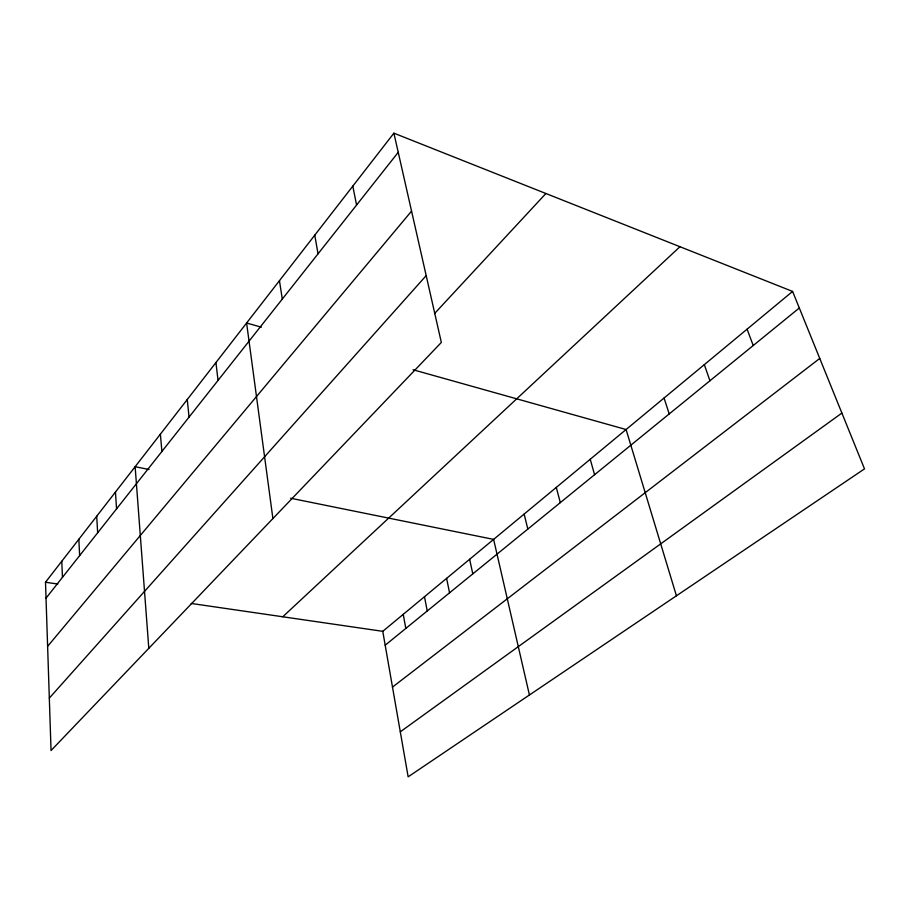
<?xml version="1.0" encoding="UTF-8"?>
<svg xmlns="http://www.w3.org/2000/svg" width="910" height="910" viewBox="0 0 910 910"><rect width="100%" height="100%" fill="white"/><g stroke="black" fill="none" stroke-linecap="round" stroke-linejoin="round"><path stroke-width="1.36" d="M393.893 133.167L441.339 342.444L51.051 750.534L45.5 582.241L393.893 133.167L792.599 291.427L864.5 468.877L408.146 776.833L382.769 631.324L792.599 291.427M46.023 598.154L398.239 152.311M47.616 646.339L411.559 211.109M49.322 698.106L426.187 275.616M434.502 313.609L545.898 193.5M282.771 616.775L679.963 246.724M385.192 645.213L799.31 308.001M392.494 687.095L819.751 358.438M400.298 731.822L841.886 413.072M45.5 582.241L57.853 584.049M191.214 603.455L382.769 631.324M149.069 469.526L135.135 466.705L148.808 648.318M290.608 498.225L493.618 539.391L529.427 695.001M261.341 327.168L246.599 323.027L272.898 518.563M413.06 369.744L626.091 429.531L676.426 595.8M747.087 329.181L753.23 345.527M704.317 364.648L709.948 380.767M664.061 398.034L669.225 413.936M590.226 459.277L594.583 474.713M556.294 487.419L560.298 502.627M524.137 514.082L527.823 529.074M469.628 559.286L472.802 573.88M446.594 578.396L449.563 592.797M352.807 186.129L356.572 205.057M424.481 596.732L427.245 610.963M403.221 614.364L405.814 628.423M314.769 235.155L318.034 253.833M279.461 280.667L282.293 299.083M215.932 362.555L218.036 380.425M187.255 399.513L189.052 417.11M160.376 434.161L161.9 451.474M115.456 492.071L116.56 508.872M96.71 516.232L97.654 532.805M78.851 539.255L79.636 555.612M61.789 561.242L62.449 577.372"/></g></svg>
